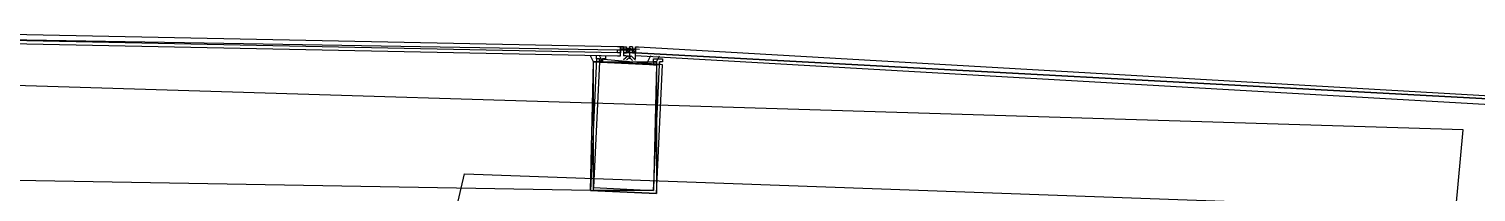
# Model space of a CAD drawing. Header units: feet. Extents: x -84 to 198, y -22 to 181.
# Drawn here: x 89.03 to 95.45, y 153.41 to 154.14 of the extents above; entities that cross this region are included whole.
import ezdxf

# ---------------------------------------------------------------- set-up
doc = ezdxf.new("R2010")
doc.units = ezdxf.units.FT
doc.layers.add('A-AREA-UNIDAD', color=30, linetype='CONTINUOUS')
doc.layers.add('A-LINEA', color=7, linetype='CONTINUOUS')

msp = doc.modelspace()

# ---------------------------------------------------------------- linework, layer by layer
at = {"layer": 'A-AREA-UNIDAD'}
msp.add_lwpolyline([(88.608, 142.2933), (88.608, 143.3422), (90.96, 153.4933), (95.36, 153.3333), (95.392, 153.6889), (86.112, 153.9733), (76.032, 153.3689)], dxfattribs=at)
at = {"layer": 'A-LINEA'}
for p, q in [((91.6533, 154.0578), (91.6533, 154.0578)), ((91.6533, 154.0578), (91.6533, 154.0578)), ((91.6533, 154.0578), (91.6533, 154.0578)), ((91.6533, 154.0578), (91.6667, 154.0578)), ((91.6533, 154.0578), (91.6533, 154.0578)), ((91.6533, 154.0578), (91.6533, 154.0578)), ((91.6533, 154.0444), (91.6533, 154.0578)), ((91.6533, 154.0578), (91.6533, 154.0578)), ((91.6533, 154.0578), (91.6533, 154.0578)), ((91.6667, 154.0578), (91.6533, 154.0578)), ((91.6533, 154.0578), (91.6533, 154.0578)), ((91.6533, 154.0578), (91.6533, 154.0578)), ((91.6533, 154.0578), (91.6533, 154.0578)), ((91.6533, 154.0578), (91.6533, 154.0578)), ((91.6561, 154.05), (91.7141, 154.0489)), ((91.6667, 154.0578), (91.6667, 154.0578)), ((91.6667, 154.0578), (91.6667, 154.0578)), ((91.6667, 154.0578), (91.68, 154.0578)), ((91.6667, 154.0578), (91.6667, 154.0578)), ((91.6667, 154.0578), (91.6667, 154.0578)), ((91.6667, 154.0578), (91.68, 154.0578)), ((91.6667, 154.0578), (91.6667, 154.0578)), ((91.6667, 154.0578), (91.6667, 154.0578)), ((91.6667, 154.0444), (91.6667, 154.0578)), ((91.6667, 154.0578), (91.6667, 154.0578)), ((91.6667, 154.0578), (91.6667, 154.0444)), ((91.6667, 154.0578), (91.6667, 154.0578)), ((91.6667, 154.0578), (91.6667, 154.0578)), ((91.6667, 154.0578), (91.6667, 154.0444)), ((91.6667, 154.0578), (91.6667, 154.0578)), ((91.6667, 154.0578), (91.6667, 154.0578)), ((91.6667, 154.0578), (91.6667, 154.0578)), ((91.6667, 154.0578), (91.6667, 154.0444)), ((91.6798, 154.0512), (91.7377, 154.0479)), ((91.68, 154.0578), (91.68, 154.0578)), ((91.68, 154.0578), (91.68, 154.0578)), ((91.68, 154.0578), (91.68, 154.0578)), ((91.68, 154.0578), (91.68, 154.0578)), ((91.68, 154.0578), (91.68, 154.0578)), ((91.68, 154.0578), (91.68, 154.0578)), ((91.68, 154.0578), (91.68, 154.0578)), ((91.68, 154.0444), (91.68, 154.0578)), ((91.68, 154.0578), (91.68, 154.0578)), ((91.68, 154.0578), (91.68, 154.0578)), ((91.68, 154.0578), (91.68, 154.0578)), ((91.68, 154.0578), (91.68, 154.0578)), ((91.68, 154.0578), (91.68, 154.0578)), ((91.68, 154.0578), (91.68, 154.0578)), ((91.68, 154.0578), (91.68, 154.0578)), ((91.68, 154.0578), (91.68, 154.0578)), ((91.68, 154.0578), (91.68, 154.0578)), ((91.68, 154.0578), (91.68, 154.0578)), ((91.68, 154.0578), (91.68, 154.0578)), ((91.68, 154.0578), (91.68, 154.0578)), ((91.68, 154.0578), (91.68, 154.0444)), ((91.68, 154.0578), (91.68, 154.0578)), ((91.68, 154.0578), (91.68, 154.0578)), ((91.68, 154.0578), (91.68, 154.0578)), ((91.68, 154.0444), (91.68, 154.0578)), ((91.68, 154.0578), (91.68, 154.0578)), ((91.68, 154.0578), (91.68, 154.0578)), ((91.6933, 154.0578), (91.6933, 154.0578)), ((91.6933, 154.0444), (91.6933, 154.0578)), ((91.6933, 154.0578), (91.6933, 154.0578)), ((91.6933, 154.0578), (91.6933, 154.0578)), ((91.6933, 154.0578), (91.6933, 154.0578)), ((91.6933, 154.0578), (91.6933, 154.0578)), ((91.6933, 154.0578), (91.6933, 154.0578)), ((91.6933, 154.0444), (91.6933, 154.0578)), ((91.6933, 154.0578), (91.6933, 154.0578)), ((91.6933, 154.0578), (91.6933, 154.0578)), ((91.6933, 154.0444), (91.6933, 154.0578)), ((91.6933, 154.0578), (91.6933, 154.0578)), ((91.6933, 154.0578), (91.6933, 154.0578)), ((91.6933, 154.0578), (91.6933, 154.0578)), ((91.6933, 154.0578), (91.6933, 154.0578)), ((91.6933, 154.0444), (91.6933, 154.0578)), ((91.6933, 154.0578), (91.6933, 154.0578)), ((91.6933, 154.0578), (91.6933, 154.0578)), ((91.6933, 154.0578), (91.6933, 154.0578)), ((91.6933, 154.0578), (91.6933, 154.0578)), ((91.6933, 154.0578), (91.6933, 154.0444)), ((91.6933, 154.0578), (91.6933, 154.0578)), ((91.6933, 154.0578), (91.6933, 154.0578)), ((91.6933, 154.0578), (91.6933, 154.0578)), ((91.7067, 154.0578), (91.6933, 154.0578)), ((91.7067, 154.0578), (91.7067, 154.0578)), ((91.7067, 154.0578), (91.7067, 154.0578)), ((91.7067, 154.0578), (91.7067, 154.0578)), ((91.7067, 154.0578), (91.7067, 154.0578)), ((91.7067, 154.0578), (91.7067, 154.0444)), ((91.7067, 154.0578), (91.7067, 154.0578)), ((91.7067, 154.0578), (91.7067, 154.0578)), ((91.7067, 154.0578), (91.7067, 154.0578)), ((91.7067, 154.0578), (91.7067, 154.0578)), ((91.7067, 154.0578), (91.7067, 154.0444)), ((91.72, 154.0578), (91.72, 154.0578)), ((91.72, 154.0578), (91.72, 154.0578)), ((91.72, 154.0578), (91.72, 154.0444)), ((91.72, 154.0578), (91.72, 154.0578)), ((91.72, 154.0578), (91.72, 154.0578)), ((91.72, 154.0578), (91.72, 154.0578)), ((91.72, 154.0578), (91.72, 154.0444)), ((91.72, 154.0578), (91.72, 154.0578)), ((91.72, 154.0578), (91.72, 154.0578)), ((91.72, 154.0444), (91.72, 154.0578)), ((91.72, 154.0578), (91.72, 154.0578)), ((91.72, 154.0578), (91.72, 154.0578)), ((91.5333, 154.0044), (91.5333, 154.0044)), ((91.5467, 154.0311), (91.5467, 154.0311)), ((91.56, 154.0311), (91.56, 154.0311)), ((91.56, 154.0178), (91.56, 154.0178)), ((91.56, 154.0044), (91.56, 154.0044)), ((91.5733, 154.0178), (91.5733, 154.0178)), ((91.5733, 154.0178), (91.5733, 154.0178)), ((91.64, 154.0311), (91.64, 154.0311)), ((91.6533, 154.0444), (91.6533, 154.0444)), ((91.6533, 154.0444), (91.6533, 154.0444)), ((91.6533, 154.0444), (91.6533, 154.0444)), ((91.6533, 154.0444), (91.6533, 154.0444)), ((91.6533, 154.0444), (91.6533, 154.0444)), ((91.6533, 154.0444), (91.6533, 154.0444)), ((91.6533, 154.0444), (91.6533, 154.0444)), ((91.6533, 154.0444), (91.6533, 154.0444)), ((91.6533, 154.0311), (91.6533, 154.0444)), ((91.6533, 154.0444), (91.6667, 154.0444)), ((91.6533, 154.0444), (91.6533, 154.0444)), ((91.6533, 154.0444), (91.6667, 154.0444)), ((91.6533, 154.0444), (91.6533, 154.0444)), ((91.6533, 154.0444), (91.6533, 154.0444)), ((91.6533, 154.0444), (91.6533, 154.0444)), ((91.6533, 154.0444), (91.6533, 154.0444)), ((91.6533, 154.0444), (91.6533, 154.0444)), ((91.6533, 154.0444), (91.6667, 154.0444)), ((91.6533, 154.0444), (91.6533, 154.0444)), ((91.6533, 154.0444), (91.6533, 154.0444)), ((91.6533, 154.0444), (91.6533, 154.0444)), ((91.6533, 154.0444), (91.6533, 154.0444)), ((91.6533, 154.0444), (91.6533, 154.0444)), ((91.6533, 154.0444), (91.6533, 154.0311)), ((91.6533, 154.0444), (91.6533, 154.0444)), ((91.6533, 154.0444), (91.6533, 154.0444)), ((91.6533, 154.0444), (91.6533, 154.0444)), ((91.6533, 154.0444), (91.6533, 154.0444)), ((91.6533, 154.0444), (91.6533, 154.0444)), ((91.6533, 154.0444), (91.6533, 154.0444)), ((91.6533, 154.0444), (91.6533, 154.0311)), ((91.6533, 154.0178), (91.6533, 154.0311)), ((91.6533, 154.0311), (91.6533, 154.0311)), ((91.6533, 154.0311), (91.6533, 154.0311)), ((91.6533, 154.0311), (91.6533, 154.0311)), ((91.6533, 154.0311), (91.6533, 154.0311)), ((91.6533, 154.0311), (91.6533, 154.0311)), ((91.6533, 154.0311), (91.6533, 154.0311)), ((91.6533, 154.0311), (91.6533, 154.0311)), ((91.6533, 154.0311), (91.6533, 154.0311)), ((91.6533, 154.0311), (91.6533, 154.0311)), ((91.6533, 154.0311), (91.6533, 154.0311)), ((91.6533, 154.0178), (91.6533, 154.0311)), ((91.6533, 154.0311), (91.6533, 154.0311)), ((91.6533, 154.0178), (91.6533, 154.0311)), ((91.6533, 154.0311), (91.6533, 154.0311)), ((91.6533, 154.0311), (91.6533, 154.0311)), ((91.6533, 154.0311), (91.6533, 154.0311)), ((91.6533, 154.0311), (91.6533, 154.0311)), ((91.6533, 154.0311), (91.6533, 154.0311)), ((91.6533, 154.0178), (91.6533, 154.0178)), ((91.6533, 154.0178), (91.6533, 154.0178)), ((91.6533, 154.0178), (91.6533, 154.0178)), ((91.6533, 154.0178), (91.6533, 154.0178)), ((91.6533, 154.0178), (91.6533, 154.0178)), ((91.6533, 154.0178), (91.6533, 154.0178)), ((91.6533, 154.0178), (91.6533, 154.0178)), ((91.6533, 154.0178), (91.6533, 154.0178)), ((91.6667, 154.0444), (91.6667, 154.0444)), ((91.6667, 154.0444), (91.6667, 154.0444)), ((91.6667, 154.0444), (91.6667, 154.0311)), ((91.6667, 154.0444), (91.6667, 154.0444)), ((91.6667, 154.0444), (91.6667, 154.0444)), ((91.68, 154.0444), (91.6667, 154.0444)), ((91.6667, 154.0444), (91.6667, 154.0444)), ((91.6667, 154.0444), (91.6667, 154.0444)), ((91.68, 154.0444), (91.6667, 154.0444)), ((91.6667, 154.0444), (91.6667, 154.0444)), ((91.6667, 154.0444), (91.6667, 154.0444)), ((91.6667, 154.0444), (91.68, 154.0444)), ((91.6667, 154.0444), (91.68, 154.0444)), ((91.6667, 154.0444), (91.6667, 154.0444)), ((91.6667, 154.0444), (91.6667, 154.0444)), ((91.6667, 154.0444), (91.6667, 154.0444)), ((91.6667, 154.0444), (91.6667, 154.0444)), ((91.6667, 154.0444), (91.6667, 154.0444)), ((91.6667, 154.0444), (91.6667, 154.0444)), ((91.6667, 154.0444), (91.6667, 154.0444)), ((91.6667, 154.0444), (91.6667, 154.0444)), ((91.6667, 154.0444), (91.6667, 154.0444)), ((91.6667, 154.0444), (91.6667, 154.0444)), ((91.6667, 154.0444), (91.6667, 154.0444)), ((91.6667, 154.0444), (91.6667, 154.0444)), ((91.6667, 154.0444), (91.6667, 154.0444)), ((91.6667, 154.0444), (91.6667, 154.0444)), ((91.68, 154.0444), (91.6667, 154.0444)), ((91.6667, 154.0444), (91.6667, 154.0444)), ((91.6667, 154.0444), (91.6667, 154.0444)), ((91.6667, 154.0444), (91.6667, 154.0444)), ((91.68, 154.0444), (91.6667, 154.0444)), ((91.6667, 154.0444), (91.6667, 154.0444)), ((91.6667, 154.0444), (91.6667, 154.0444)), ((91.6667, 154.0444), (91.6667, 154.0444)), ((91.68, 154.0311), (91.6667, 154.0311)), ((91.6667, 154.0311), (91.68, 154.0311)), ((91.6667, 154.0311), (91.6667, 154.0311)), ((91.68, 154.0311), (91.6667, 154.0311)), ((91.6667, 154.0311), (91.6667, 154.0311)), ((91.6667, 154.0311), (91.6667, 154.0311)), ((91.6667, 154.0311), (91.6667, 154.0311)), ((91.6667, 154.0311), (91.6667, 154.0311)), ((91.6667, 154.0311), (91.6667, 154.0311)), ((91.6667, 154.0311), (91.68, 154.0311)), ((91.6667, 154.0311), (91.6667, 154.0311)), ((91.6667, 154.0311), (91.6667, 154.0311)), ((91.6667, 154.0311), (91.6667, 154.0311)), ((91.6667, 154.0311), (91.6667, 154.0311)), ((91.6667, 154.0311), (91.6667, 154.0311)), ((91.6667, 154.0311), (91.6667, 154.0311)), ((91.6667, 154.0311), (91.6667, 154.0311)), ((91.6667, 154.0311), (91.6667, 154.0311)), ((91.6667, 154.0311), (91.6667, 154.0311)), ((91.6667, 154.0311), (91.6667, 154.0311)), ((91.6667, 154.0311), (91.6667, 154.0311)), ((91.6667, 154.0311), (91.6667, 154.0311)), ((91.6667, 154.0311), (91.6667, 154.0311)), ((91.6667, 154.0311), (91.6667, 154.0311)), ((91.6667, 154.0311), (91.6667, 154.0311)), ((91.6667, 154.0311), (91.6667, 154.0311)), ((91.6667, 154.0311), (91.6667, 154.0311)), ((91.6667, 154.0311), (91.6667, 154.0311)), ((91.6667, 154.0311), (91.6667, 154.0311)), ((91.6667, 154.0311), (91.6667, 154.0311)), ((91.68, 154.0178), (91.6667, 154.0178)), ((91.6667, 154.0178), (91.6667, 154.0178)), ((91.6667, 154.0178), (91.6667, 154.0178)), ((91.6667, 154.0178), (91.6667, 154.0178)), ((91.6667, 154.0178), (91.6667, 154.0178)), ((91.6667, 154.0178), (91.6667, 154.0178)), ((91.6667, 154.0178), (91.6667, 154.0178)), ((91.68, 154.0444), (91.68, 154.0444)), ((91.68, 154.0444), (91.68, 154.0444)), ((91.68, 154.0444), (91.68, 154.0444)), ((91.68, 154.0444), (91.68, 154.0444)), ((91.68, 154.0444), (91.68, 154.0444)), ((91.68, 154.0444), (91.68, 154.0444)), ((91.68, 154.0444), (91.68, 154.0444)), ((91.68, 154.0444), (91.68, 154.0444)), ((91.68, 154.0444), (91.68, 154.0444)), ((91.68, 154.0444), (91.68, 154.0444)), ((91.68, 154.0444), (91.68, 154.0444)), ((91.68, 154.0444), (91.68, 154.0444)), ((91.68, 154.0444), (91.68, 154.0444)), ((91.68, 154.0444), (91.68, 154.0444)), ((91.68, 154.0444), (91.68, 154.0444)), ((91.68, 154.0444), (91.68, 154.0444)), ((91.68, 154.0444), (91.68, 154.0444)), ((91.68, 154.0444), (91.68, 154.0444)), ((91.68, 154.0444), (91.68, 154.0444)), ((91.68, 154.0444), (91.68, 154.0444)), ((91.68, 154.0444), (91.6933, 154.0311)), ((91.68, 154.0444), (91.68, 154.0311)), ((91.68, 154.0444), (91.68, 154.0444)), ((91.68, 154.0444), (91.68, 154.0444)), ((91.68, 154.0444), (91.68, 154.0444)), ((91.68, 154.0444), (91.68, 154.0444)), ((91.68, 154.0444), (91.68, 154.0444)), ((91.68, 154.0444), (91.68, 154.0444)), ((91.68, 154.0444), (91.68, 154.0444)), ((91.68, 154.0311), (91.68, 154.0444)), ((91.68, 154.0444), (91.68, 154.0444)), ((91.68, 154.0444), (91.68, 154.0444)), ((91.68, 154.0311), (91.68, 154.0444)), ((91.68, 154.0444), (91.68, 154.0444)), ((91.68, 154.0444), (91.68, 154.0444)), ((91.68, 154.0444), (91.68, 154.0444)), ((91.68, 154.0444), (91.68, 154.0444)), ((91.68, 154.0444), (91.68, 154.0444)), ((91.68, 154.0444), (91.68, 154.0444)), ((91.68, 154.0444), (91.68, 154.0444)), ((91.68, 154.0444), (91.68, 154.0444)), ((91.68, 154.0444), (91.68, 154.0444)), ((91.68, 154.0444), (91.68, 154.0444)), ((91.68, 154.0311), (91.68, 154.0444)), ((91.68, 154.0444), (91.68, 154.0444)), ((91.68, 154.0444), (91.68, 154.0444)), ((91.68, 154.0444), (91.68, 154.0444)), ((91.68, 154.0444), (91.68, 154.0444)), ((91.68, 154.0444), (91.68, 154.0311)), ((91.68, 154.0444), (91.6933, 154.0444)), ((91.68, 154.0444), (91.68, 154.0311)), ((91.68, 154.0444), (91.68, 154.0444)), ((91.68, 154.0444), (91.68, 154.0444)), ((91.68, 154.0444), (91.68, 154.0444)), ((91.68, 154.0444), (91.68, 154.0444)), ((91.68, 154.0444), (91.68, 154.0444)), ((91.6933, 154.0311), (91.68, 154.0444)), ((91.68, 154.0311), (91.68, 154.0311)), ((91.68, 154.0311), (91.68, 154.0311)), ((91.68, 154.0311), (91.68, 154.0311)), ((91.68, 154.0311), (91.68, 154.0311)), ((91.68, 154.0311), (91.68, 154.0311)), ((91.68, 154.0311), (91.68, 154.0311)), ((91.6933, 154.0311), (91.68, 154.0311)), ((91.68, 154.0311), (91.68, 154.0311)), ((91.6933, 154.0311), (91.68, 154.0311)), ((91.68, 154.0311), (91.68, 154.0311)), ((91.68, 154.0311), (91.68, 154.0311)), ((91.68, 154.0311), (91.68, 154.0311)), ((91.68, 154.0311), (91.68, 154.0311)), ((91.68, 154.0311), (91.68, 154.0311)), ((91.68, 154.0311), (91.68, 154.0311)), ((91.68, 154.0311), (91.68, 154.0311)), ((91.68, 154.0311), (91.68, 154.0311)), ((91.68, 154.0311), (91.68, 154.0311)), ((91.68, 154.0311), (91.68, 154.0311)), ((91.68, 154.0311), (91.68, 154.0311)), ((91.68, 154.0311), (91.68, 154.0311)), ((91.68, 154.0311), (91.68, 154.0311)), ((91.68, 154.0311), (91.68, 154.0311)), ((91.68, 154.0311), (91.68, 154.0311)), ((91.68, 154.0311), (91.68, 154.0311)), ((91.6933, 154.0311), (91.68, 154.0311)), ((91.68, 154.0311), (91.68, 154.0311)), ((91.68, 154.0311), (91.68, 154.0311)), ((91.6933, 154.0444), (91.6933, 154.0444)), ((91.6933, 154.0444), (91.6933, 154.0444)), ((91.6933, 154.0444), (91.6933, 154.0444)), ((91.6933, 154.0311), (91.6933, 154.0444)), ((91.7067, 154.0444), (91.6933, 154.0444)), ((91.6933, 154.0444), (91.6933, 154.0444)), ((91.6933, 154.0444), (91.6933, 154.0444)), ((91.6933, 154.0444), (91.6933, 154.0444)), ((91.6933, 154.0444), (91.6933, 154.0311)), ((91.6933, 154.0444), (91.6933, 154.0444)), ((91.6933, 154.0444), (91.6933, 154.0444)), ((91.6933, 154.0444), (91.6933, 154.0444)), ((91.6933, 154.0444), (91.6933, 154.0444)), ((91.6933, 154.0444), (91.6933, 154.0444)), ((91.6933, 154.0444), (91.6933, 154.0444)), ((91.6933, 154.0444), (91.6933, 154.0444)), ((91.6933, 154.0444), (91.6933, 154.0444)), ((91.6933, 154.0444), (91.6933, 154.0444)), ((91.6933, 154.0444), (91.6933, 154.0444)), ((91.6933, 154.0444), (91.6933, 154.0444)), ((91.6933, 154.0311), (91.6933, 154.0444)), ((91.7067, 154.0444), (91.6933, 154.0444)), ((91.6933, 154.0444), (91.6933, 154.0444)), ((91.6933, 154.0444), (91.6933, 154.0444)), ((91.6933, 154.0444), (91.6933, 154.0444)), ((91.6933, 154.0444), (91.6933, 154.0444)), ((91.6933, 154.0444), (91.6933, 154.0444)), ((91.6933, 154.0444), (91.7067, 154.0444)), ((91.6933, 154.0444), (91.6933, 154.0444)), ((91.6933, 154.0444), (91.7067, 154.0444)), ((91.6933, 154.0444), (91.6933, 154.0444)), ((91.6933, 154.0444), (91.6933, 154.0444)), ((91.6933, 154.0444), (91.6933, 154.0444)), ((91.6933, 154.0311), (91.6933, 154.0444)), ((91.6933, 154.0444), (91.6933, 154.0444)), ((91.6933, 154.0444), (91.6933, 154.0444)), ((91.6933, 154.0444), (91.6933, 154.0444)), ((91.6933, 154.0444), (91.6933, 154.0444)), ((91.6933, 154.0444), (91.6933, 154.0444)), ((91.6933, 154.0444), (91.6933, 154.0444)), ((91.6933, 154.0444), (91.6933, 154.0444)), ((91.6933, 154.0444), (91.6933, 154.0444)), ((91.6933, 154.0444), (91.6933, 154.0444)), ((91.6933, 154.0444), (91.6933, 154.0444)), ((91.6933, 154.0444), (91.6933, 154.0444)), ((91.6933, 154.0444), (91.6933, 154.0444)), ((91.6933, 154.0444), (91.6933, 154.0444)), ((91.6933, 154.0444), (91.6933, 154.0444)), ((91.6933, 154.0444), (91.6933, 154.0444)), ((91.6933, 154.0444), (91.6933, 154.0444)), ((91.6933, 154.0444), (91.6933, 154.0444)), ((91.6933, 154.0444), (91.6933, 154.0444)), ((91.6933, 154.0444), (91.6933, 154.0444)), ((91.6933, 154.0444), (91.6933, 154.0311)), ((91.6933, 154.0444), (91.6933, 154.0444)), ((91.6933, 154.0444), (91.6933, 154.0444)), ((91.6933, 154.0444), (91.6933, 154.0444)), ((91.6933, 154.0444), (91.6933, 154.0444)), ((91.6933, 154.0444), (91.6933, 154.0444)), ((91.6933, 154.0444), (91.6933, 154.0444)), ((91.6933, 154.0311), (91.6933, 154.0311)), ((91.6933, 154.0311), (91.6933, 154.0311)), ((91.6933, 154.0311), (91.6933, 154.0311)), ((91.6933, 154.0311), (91.6933, 154.0311)), ((91.6933, 154.0311), (91.6933, 154.0311)), ((91.6933, 154.0311), (91.6933, 154.0311)), ((91.6933, 154.0311), (91.6933, 154.0311)), ((91.7067, 154.0311), (91.6933, 154.0311)), ((91.6933, 154.0311), (91.6933, 154.0311)), ((91.6933, 154.0311), (91.6933, 154.0311)), ((91.6933, 154.0311), (91.6933, 154.0311)), ((91.6933, 154.0311), (91.6933, 154.0311)), ((91.6933, 154.0311), (91.6933, 154.0311)), ((91.6933, 154.0311), (91.6933, 154.0311)), ((91.6933, 154.0311), (91.6933, 154.0311)), ((91.6933, 154.0311), (91.6933, 154.0311)), ((91.6933, 154.0311), (91.6933, 154.0311)), ((91.6933, 154.0311), (91.6933, 154.0311)), ((91.6933, 154.0311), (91.6933, 154.0311)), ((91.6933, 154.0311), (91.6933, 154.0311)), ((91.6933, 154.0311), (91.6933, 154.0311)), ((91.6933, 154.0311), (91.6933, 154.0311)), ((91.6933, 154.0311), (91.6933, 154.0311)), ((91.6933, 154.0311), (91.6933, 154.0311)), ((91.6933, 154.0311), (91.6933, 154.0311)), ((91.6933, 154.0178), (91.6933, 154.0178)), ((91.6933, 154.0178), (91.6933, 154.0178)), ((91.6933, 154.0178), (91.6933, 154.0178)), ((91.6933, 154.0178), (91.6933, 154.0178)), ((91.6933, 154.0178), (91.6933, 154.0178)), ((91.6933, 154.0178), (91.6933, 154.0178)), ((91.6933, 154.0178), (91.6933, 154.0178)), ((91.7067, 154.0444), (91.7067, 154.0444)), ((91.7067, 154.0444), (91.7067, 154.0444)), ((91.7067, 154.0444), (91.7067, 154.0444)), ((91.7067, 154.0444), (91.7067, 154.0444)), ((91.7067, 154.0444), (91.7067, 154.0444)), ((91.7067, 154.0444), (91.7067, 154.0444)), ((91.7067, 154.0444), (91.7067, 154.0444)), ((91.7067, 154.0444), (91.7067, 154.0444)), ((91.72, 154.0444), (91.7067, 154.0444)), ((91.7067, 154.0444), (91.7067, 154.0444)), ((91.7067, 154.0444), (91.7067, 154.0444)), ((91.7067, 154.0444), (91.7067, 154.0444)), ((91.7067, 154.0444), (91.7067, 154.0444)), ((91.7067, 154.0444), (91.7067, 154.0444)), ((91.7067, 154.0444), (91.7067, 154.0444)), ((91.72, 154.0444), (91.7067, 154.0444)), ((91.7067, 154.0311), (91.7067, 154.0444)), ((91.7067, 154.0444), (91.7067, 154.0444)), ((91.72, 154.0444), (91.7067, 154.0444)), ((91.7067, 154.0444), (91.7067, 154.0444)), ((91.7067, 154.0444), (91.7067, 154.0444)), ((91.7067, 154.0444), (91.7067, 154.0444)), ((91.7067, 154.0444), (91.7067, 154.0444)), ((91.7067, 154.0444), (91.7067, 154.0444)), ((91.7067, 154.0444), (91.7067, 154.0444)), ((91.7067, 154.0444), (91.7067, 154.0444)), ((91.7067, 154.0444), (91.7067, 154.0444)), ((91.7067, 154.0444), (91.7067, 154.0444)), ((91.7067, 154.0444), (91.7067, 154.0444)), ((91.7067, 154.0444), (91.7067, 154.0444)), ((91.7067, 154.0444), (91.7067, 154.0444)), ((91.7067, 154.0311), (91.7067, 154.0444)), ((91.7067, 154.0444), (91.7067, 154.0444)), ((91.7067, 154.0311), (91.7067, 154.0444)), ((91.7067, 154.0444), (91.7067, 154.0444)), ((91.7067, 154.0311), (91.7067, 154.0311)), ((91.72, 154.0311), (91.7067, 154.0311)), ((91.72, 154.0311), (91.7067, 154.0311)), ((91.7067, 154.0311), (91.7067, 154.0311)), ((91.7067, 154.0311), (91.7067, 154.0311)), ((91.7067, 154.0311), (91.7067, 154.0311)), ((91.7067, 154.0311), (91.7067, 154.0311)), ((91.7067, 154.0311), (91.7067, 154.0311)), ((91.7067, 154.0311), (91.7067, 154.0311)), ((91.7067, 154.0311), (91.7067, 154.0311)), ((91.7067, 154.0311), (91.7067, 154.0311)), ((91.7067, 154.0311), (91.7067, 154.0311)), ((91.7067, 154.0311), (91.7067, 154.0311)), ((91.7067, 154.0311), (91.7067, 154.0311)), ((91.7067, 154.0311), (91.7067, 154.0311)), ((91.7067, 154.0311), (91.7067, 154.0311)), ((91.7067, 154.0311), (91.7067, 154.0311)), ((91.7067, 154.0311), (91.7067, 154.0311)), ((91.7067, 154.0311), (91.7067, 154.0311)), ((91.7067, 154.0311), (91.7067, 154.0311)), ((91.7067, 154.0311), (91.72, 154.0311)), ((91.7067, 154.0311), (91.7067, 154.0311)), ((91.7067, 154.0311), (91.7067, 154.0311)), ((91.7067, 154.0311), (91.7067, 154.0311)), ((91.7067, 154.0311), (91.7067, 154.0311)), ((91.7067, 154.0311), (91.7067, 154.0311)), ((91.7067, 154.0311), (91.7067, 154.0311)), ((91.7067, 154.0311), (91.7067, 154.0311)), ((91.7067, 154.0311), (91.7067, 154.0311)), ((91.7067, 154.0311), (91.7067, 154.0311)), ((91.7067, 154.0311), (91.7067, 154.0311)), ((91.7067, 154.0311), (91.7067, 154.0311)), ((91.72, 154.0311), (91.72, 154.0444)), ((91.72, 154.0444), (91.72, 154.0444)), ((91.72, 154.0444), (91.72, 154.0444)), ((91.72, 154.0444), (91.72, 154.0444)), ((91.72, 154.0444), (91.72, 154.0444)), ((91.72, 154.0444), (91.72, 154.0444)), ((91.72, 154.0444), (91.72, 154.0444)), ((91.72, 154.0444), (91.72, 154.0444)), ((91.72, 154.0444), (91.72, 154.0444)), ((91.72, 154.0444), (91.72, 154.0444)), ((91.72, 154.0444), (91.72, 154.0444)), ((91.72, 154.0444), (91.72, 154.0444)), ((91.72, 154.0444), (91.72, 154.0444)), ((91.72, 154.0444), (91.72, 154.0444)), ((91.72, 154.0444), (91.72, 154.0444)), ((91.72, 154.0444), (91.72, 154.0444)), ((91.72, 154.0444), (91.72, 154.0311)), ((91.72, 154.0444), (91.72, 154.0444)), ((91.72, 154.0444), (91.72, 154.0444)), ((91.72, 154.0444), (91.72, 154.0311)), ((91.72, 154.0444), (91.72, 154.0444)), ((91.72, 154.0444), (91.72, 154.0444)), ((91.72, 154.0444), (91.72, 154.0444)), ((91.72, 154.0444), (91.72, 154.0444)), ((91.72, 154.0311), (91.72, 154.0311)), ((91.72, 154.0178), (91.72, 154.0311)), ((91.72, 154.0311), (91.72, 154.0311)), ((91.72, 154.0311), (91.72, 154.0311)), ((91.72, 154.0311), (91.72, 154.0311)), ((91.72, 154.0311), (91.72, 154.0311)), ((91.72, 154.0178), (91.72, 154.0311)), ((91.72, 154.0178), (91.72, 154.0311)), ((91.72, 154.0311), (91.72, 154.0311)), ((91.72, 154.0311), (91.72, 154.0311)), ((91.72, 154.0311), (91.72, 154.0311)), ((91.72, 154.0311), (91.72, 154.0311)), ((91.72, 154.0311), (91.72, 154.0311)), ((91.72, 154.0311), (91.72, 154.0311)), ((91.72, 154.0178), (91.72, 154.0178)), ((91.72, 154.0178), (91.72, 154.0178)), ((91.72, 154.0178), (91.72, 154.0178)), ((91.72, 154.0178), (91.72, 154.0178)), ((91.72, 154.0178), (91.72, 154.0178)), ((91.72, 154.0178), (91.72, 154.0178)), ((91.72, 154.0178), (91.72, 154.0178)), ((91.72, 154.0178), (91.72, 154.0178)), ((91.72, 154.0178), (91.72, 154.0178)), ((91.72, 154.0178), (91.72, 154.0178)), ((91.72, 154.0178), (91.72, 154.0178)), ((91.72, 154.0044), (91.72, 154.0044)), ((91.52, 153.4178), (87.8133, 153.4844))]:
    msp.add_line(p, q, dxfattribs=at)
for points in [[(91.64, 154.0578), (87.7067, 154.1378), (87.7067, 154.1111), (91.64, 154.0444), (91.6533, 154.0444), (91.6533, 154.0578), (91.64, 154.0578)], [(91.6533, 154.0311), (91.64, 154.0311), (87.7067, 154.1111), (87.7067, 154.0978), (91.64, 154.0178), (91.6533, 154.0178), (91.6533, 154.0311)], [(91.6533, 154.0178), (91.6533, 154.0311), (91.64, 154.0311), (91.64, 154.0444), (91.6533, 154.0444), (91.6533, 154.0578), (91.64, 154.0578)], [(91.6667, 154.0444), (91.6533, 154.0444), (91.6533, 154.0578)], [(91.6533, 154.0578), (91.6533, 154.0578), (91.6533, 154.0444), (91.6533, 154.0311), (91.6533, 154.0311)], [(91.6667, 154.0578), (91.6667, 154.0444), (91.6667, 154.0311), (91.6667, 154.0178)], [(91.6933, 154.0578), (91.6933, 154.0444), (91.7067, 154.0444), (91.7067, 154.0311), (91.6933, 154.0311), (91.6933, 154.0178), (91.6933, 154.0044)], [(91.7333, 154.0578), (95.6667, 153.8311), (95.6667, 153.8178), (91.72, 154.0311), (91.72, 154.0444), (91.72, 154.0578), (91.7333, 154.0578)], [(91.72, 154.0044), (91.72, 154.0178), (91.72, 154.0311), (91.72, 154.0444), (91.72, 154.0578)], [(91.5333, 153.9911), (91.52, 154.0178), (91.52, 154.0178)], [(91.52, 153.4178), (91.8133, 153.4044), (91.84, 153.9778), (91.5467, 154.0044), (91.52, 153.4178)], [(91.8133, 153.4044), (91.52, 153.4178), (91.5333, 153.9911), (91.8133, 153.9911), (91.8133, 153.4044)], [(91.5333, 154.0178), (91.5333, 154.0178), (91.5333, 154.0178)], [(91.56, 154.0178), (91.56, 154.0178), (91.56, 154.0178), (91.56, 154.0178), (91.5733, 153.9911), (91.5733, 153.9911), (91.5467, 153.9911), (91.5467, 153.9911), (91.5467, 153.9911), (91.5467, 153.9911), (91.5467, 153.9911), (91.5467, 153.9911), (91.5467, 153.9911), (91.5333, 153.9911), (91.5333, 153.9911), (91.5333, 153.9911), (91.5333, 153.9911), (91.5333, 153.9911), (91.5333, 153.9911)], [(91.5333, 153.4311), (91.8, 153.4178), (91.8267, 153.9778), (91.56, 153.9911), (91.5333, 153.4311)], [(91.8, 153.4178), (91.5333, 153.4178), (91.5333, 153.9911), (91.8133, 153.9778), (91.8, 153.4178)], [(91.5867, 154.0178), (91.5867, 154.0178), (91.5867, 154.0178), (91.5867, 154.0044), (91.5867, 154.0044), (91.5733, 154.0044), (91.5733, 154.0044), (91.5733, 153.9911), (91.5733, 153.9911), (91.5733, 153.9911), (91.56, 153.9911), (91.56, 153.9911), (91.56, 153.9911), (91.56, 153.9911), (91.56, 153.9911), (91.56, 154.0044), (91.56, 154.0044), (91.5467, 154.0044), (91.5467, 154.0044), (91.5467, 154.0178), (91.5467, 154.0178)], [(91.5467, 154.0178), (91.5467, 154.0178), (91.5467, 154.0178)], [(91.5733, 154.0044), (91.56, 153.9911), (91.56, 153.9911), (91.56, 154.0044)], [(91.68, 154.0444), (91.68, 154.0311), (91.6667, 154.0311)], [(91.6667, 154.0444), (91.6667, 154.0444), (91.6667, 154.0311)], [(91.7067, 153.9975), (91.6876, 154.0178), (91.6667, 153.9994)], [(91.6933, 154.0311), (91.6933, 154.0444), (91.68, 154.0444)], [(91.72, 153.9979), (91.7005, 154.0178), (91.68, 153.999)], [(91.72, 154.0311), (91.72, 154.0311), (91.7067, 154.0444)], [(91.72, 154.0311), (95.6667, 153.8178), (95.6667, 153.8044), (95.6667, 153.7911), (91.72, 154.0178), (91.72, 154.0311)], [(91.7867, 154.0178), (91.7867, 154.0178), (91.7867, 154.0178), (91.7867, 154.0178), (91.7733, 153.9911), (91.7733, 153.9911), (91.8, 153.9911), (91.8, 153.9911), (91.8, 153.9911), (91.8, 153.9911), (91.8, 153.9778), (91.8, 153.9778), (91.8, 153.9778), (91.8133, 153.9778), (91.8133, 153.9911), (91.8133, 153.9911), (91.8133, 153.9911), (91.8133, 153.9911), (91.8133, 153.9911), (91.8133, 153.9911), (91.8267, 154.0178), (91.8267, 154.0178)], [(91.8, 154.0178), (91.8, 154.0178), (91.8, 154.0178)], [(91.8133, 154.0044), (91.8133, 154.0044), (91.8267, 154.0044), (91.8267, 154.0044), (91.84, 154.0044), (91.84, 154.0044), (91.84, 154.0044), (91.84, 153.9911), (91.84, 153.9911), (91.8267, 153.9911), (91.8267, 153.9911), (91.8267, 153.9778), (91.8267, 153.9778), (91.8267, 153.9778), (91.8267, 153.9778), (91.8267, 153.9778), (91.8133, 153.9778), (91.8133, 153.9778), (91.8133, 153.9778), (91.8133, 153.9911), (91.8133, 153.9911), (91.8, 153.9911), (91.8, 153.9911), (91.8, 154.0044), (91.8, 154.0044), (91.8133, 154.0044)], [(91.8133, 154.0178), (91.8133, 154.0178), (91.8133, 154.0178)]]:
    msp.add_lwpolyline(points, dxfattribs=at)
for points in [[(91.5467, 153.9911), (91.5467, 153.9911), (91.5467, 153.9911), (91.5467, 153.9911)], [(91.8, 153.9911), (91.8, 153.9911), (91.8, 153.9911), (91.8, 153.9911)], [(91.8267, 153.9911), (91.8267, 153.9911), (91.8267, 153.9778), (91.8267, 153.9778)]]:
    msp.add_lwpolyline(points, close=True, dxfattribs=at)

doc.saveas('drawing.dxf')
